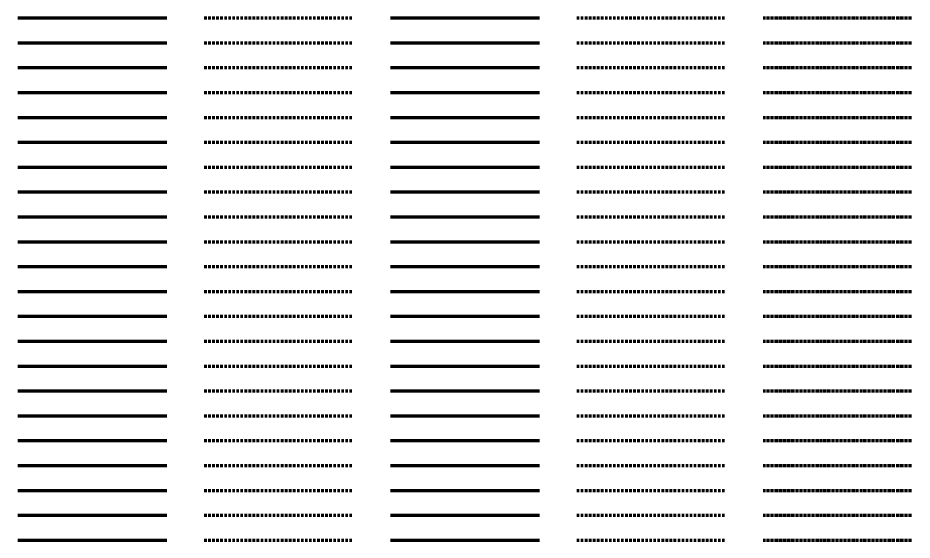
# Model space of a CAD drawing. Header units: metres. Extents: x -170 to 2070, y -13 to 14380.
# Drawn here: x 150 to 870, y 900 to 1320 of the extents above; entities that cross this region are included whole.
import ezdxf

# ---------------------------------------------------------------- set-up
doc = ezdxf.new("R2010")
doc.units = ezdxf.units.M
doc.linetypes.add('KL-SO', pattern=[3.25, 2, -1.25])
doc.linetypes.add('KL-VERLATEN-SO', pattern=[3.25, 2, -0.5, 0.25, -0.5])
for name, color, linetype, lineweight in [('B-OI-KL-ET_HS_MANTELBUIS_PVC_180-G', 7, 'Continuous', 70), ('B-OI-KL-ET_HS_MANTELBUIS_PVC_180-VERLATEN-G', 7, 'KL-VERLATEN-SO', 70), ('B-OI-KL-ET_HS_MANTELBUIS_PVC_200-G', 7, 'Continuous', 70), ('B-OI-KL-ET_HS_MANTELBUIS_PVC_200-VERLATEN-G', 7, 'KL-VERLATEN-SO', 70), ('B-OI-KL-ET_HS_MANTELBUIS_PVC_225-G', 7, 'Continuous', 70), ('B-OI-KL-ET_HS_MANTELBUIS_PVC_225-VERLATEN-G', 7, 'KL-VERLATEN-SO', 70), ('B-OI-KL-ET_HS_MANTELBUIS_PVC_250-G', 7, 'Continuous', 70), ('B-OI-KL-ET_HS_MANTELBUIS_PVC_250-VERLATEN-G', 7, 'KL-VERLATEN-SO', 70), ('B-OI-KL-ET_HS_MANTELBUIS_PVC_280-G', 7, 'Continuous', 70), ('B-OI-KL-ET_HS_MANTELBUIS_PVC_280-VERLATEN-G', 7, 'KL-VERLATEN-SO', 70), ('B-OI-KL-ET_HS_MANTELBUIS_PVC_300-G', 7, 'Continuous', 70), ('B-OI-KL-ET_HS_MANTELBUIS_PVC_300-VERLATEN-G', 7, 'KL-VERLATEN-SO', 70), ('B-OI-KL-ET_HS_MANTELBUIS_PVC_315-G', 7, 'Continuous', 70), ('B-OI-KL-ET_HS_MANTELBUIS_PVC_315-VERLATEN-G', 7, 'KL-VERLATEN-SO', 70), ('B-OI-KL-ET_HS_MANTELBUIS_PVC_400-G', 7, 'Continuous', 70), ('B-OI-KL-ET_HS_MANTELBUIS_PVC_400-VERLATEN-G', 7, 'KL-VERLATEN-SO', 70), ('B-OI-KL-ET_HS_MANTELBUIS_PVC_50-G', 7, 'Continuous', 70), ('B-OI-KL-ET_HS_MANTELBUIS_PVC_50-VERLATEN-G', 7, 'KL-VERLATEN-SO', 70), ('B-OI-KL-ET_HS_MANTELBUIS_PVC_500-G', 7, 'Continuous', 70), ('B-OI-KL-ET_HS_MANTELBUIS_PVC_500-VERLATEN-G', 7, 'KL-VERLATEN-SO', 70), ('B-OI-KL-ET_HS_MANTELBUIS_PVC_63-G', 7, 'Continuous', 70), ('B-OI-KL-ET_HS_MANTELBUIS_PVC_63-VERLATEN-G', 7, 'KL-VERLATEN-SO', 70), ('B-OI-KL-ET_HS_MANTELBUIS_PVC_75-G', 7, 'Continuous', 70), ('B-OI-KL-ET_HS_MANTELBUIS_PVC_75-VERLATEN-G', 7, 'KL-VERLATEN-SO', 70), ('B-OI-KL-ET_HS_MANTELBUIS_PVC_80-G', 7, 'Continuous', 70), ('B-OI-KL-ET_HS_MANTELBUIS_PVC_80-VERLATEN-G', 7, 'KL-VERLATEN-SO', 70), ('B-OI-KL-ET_HS_MANTELBUIS_PVC_90-G', 7, 'Continuous', 70), ('B-OI-KL-ET_HS_MANTELBUIS_PVC_90-VERLATEN-G', 7, 'KL-VERLATEN-SO', 70), ('B-OI-KL-ET_HS_MANTELBUIS_ST-G', 7, 'Continuous', 70), ('B-OI-KL-ET_HS_MANTELBUIS_ST-VERLATEN-G', 7, 'KL-VERLATEN-SO', 70), ('B-OI-KL-ET_HS_MANTELBUIS_ST_100-G', 7, 'Continuous', 70), ('B-OI-KL-ET_HS_MANTELBUIS_ST_100-VERLATEN-G', 7, 'KL-VERLATEN-SO', 70), ('B-OI-KL-ET_HS_MANTELBUIS_ST_107-G', 7, 'Continuous', 70), ('B-OI-KL-ET_HS_MANTELBUIS_ST_107-VERLATEN-G', 7, 'KL-VERLATEN-SO', 70), ('B-OI-KL-ET_HS_MANTELBUIS_ST_108-G', 7, 'Continuous', 70), ('B-OI-KL-ET_HS_MANTELBUIS_ST_108-VERLATEN-G', 7, 'KL-VERLATEN-SO', 70), ('B-OI-KL-ET_HS_MANTELBUIS_ST_110-G', 7, 'Continuous', 70), ('B-OI-KL-ET_HS_MANTELBUIS_ST_110-VERLATEN-G', 7, 'KL-VERLATEN-SO', 70), ('B-OI-KL-ET_HS_MANTELBUIS_ST_114.3-G', 7, 'Continuous', 70), ('B-OI-KL-ET_HS_MANTELBUIS_ST_114.3-VERLATEN-G', 7, 'KL-VERLATEN-SO', 70), ('B-OI-KL-ET_HS_MANTELBUIS_ST_120-G', 7, 'Continuous', 70), ('B-OI-KL-ET_HS_MANTELBUIS_ST_120-VERLATEN-G', 7, 'KL-VERLATEN-SO', 70), ('B-OI-KL-ET_HS_MANTELBUIS_ST_125-G', 7, 'Continuous', 70), ('B-OI-KL-ET_HS_MANTELBUIS_ST_125-VERLATEN-G', 7, 'KL-VERLATEN-SO', 70), ('N-OI-KL-ET_HS_MANTELBUIS_PVC_180-G', 10, 'KL-SO', 70), ('N-OI-KL-ET_HS_MANTELBUIS_PVC_200-G', 10, 'KL-SO', 70), ('N-OI-KL-ET_HS_MANTELBUIS_PVC_225-G', 10, 'KL-SO', 70), ('N-OI-KL-ET_HS_MANTELBUIS_PVC_250-G', 10, 'KL-SO', 70), ('N-OI-KL-ET_HS_MANTELBUIS_PVC_280-G', 10, 'KL-SO', 70), ('N-OI-KL-ET_HS_MANTELBUIS_PVC_300-G', 10, 'KL-SO', 70), ('N-OI-KL-ET_HS_MANTELBUIS_PVC_315-G', 10, 'KL-SO', 70), ('N-OI-KL-ET_HS_MANTELBUIS_PVC_400-G', 10, 'KL-SO', 70), ('N-OI-KL-ET_HS_MANTELBUIS_PVC_50-G', 10, 'KL-SO', 70), ('N-OI-KL-ET_HS_MANTELBUIS_PVC_500-G', 10, 'KL-SO', 70), ('N-OI-KL-ET_HS_MANTELBUIS_PVC_63-G', 10, 'KL-SO', 70), ('N-OI-KL-ET_HS_MANTELBUIS_PVC_75-G', 10, 'KL-SO', 70), ('N-OI-KL-ET_HS_MANTELBUIS_PVC_80-G', 10, 'KL-SO', 70), ('N-OI-KL-ET_HS_MANTELBUIS_PVC_90-G', 10, 'KL-SO', 70), ('N-OI-KL-ET_HS_MANTELBUIS_ST-G', 10, 'KL-SO', 70), ('N-OI-KL-ET_HS_MANTELBUIS_ST_100-G', 10, 'KL-SO', 70), ('N-OI-KL-ET_HS_MANTELBUIS_ST_107-G', 10, 'KL-SO', 70), ('N-OI-KL-ET_HS_MANTELBUIS_ST_108-G', 10, 'KL-SO', 70), ('N-OI-KL-ET_HS_MANTELBUIS_ST_110-G', 10, 'KL-SO', 70), ('N-OI-KL-ET_HS_MANTELBUIS_ST_114.3-G', 10, 'KL-SO', 70), ('N-OI-KL-ET_HS_MANTELBUIS_ST_120-G', 10, 'KL-SO', 70), ('N-OI-KL-ET_HS_MANTELBUIS_ST_125-G', 10, 'KL-SO', 70), ('R-OI-KL-ET_HS_MANTELBUIS_PVC_180-G', 10, 'KL-SO', 70), ('R-OI-KL-ET_HS_MANTELBUIS_PVC_200-G', 10, 'KL-SO', 70), ('R-OI-KL-ET_HS_MANTELBUIS_PVC_225-G', 10, 'KL-SO', 70), ('R-OI-KL-ET_HS_MANTELBUIS_PVC_250-G', 10, 'KL-SO', 70), ('R-OI-KL-ET_HS_MANTELBUIS_PVC_280-G', 10, 'KL-SO', 70), ('R-OI-KL-ET_HS_MANTELBUIS_PVC_300-G', 10, 'KL-SO', 70), ('R-OI-KL-ET_HS_MANTELBUIS_PVC_315-G', 10, 'KL-SO', 70), ('R-OI-KL-ET_HS_MANTELBUIS_PVC_400-G', 10, 'KL-SO', 70), ('R-OI-KL-ET_HS_MANTELBUIS_PVC_50-G', 10, 'KL-SO', 70), ('R-OI-KL-ET_HS_MANTELBUIS_PVC_500-G', 10, 'KL-SO', 70), ('R-OI-KL-ET_HS_MANTELBUIS_PVC_63-G', 10, 'KL-SO', 70), ('R-OI-KL-ET_HS_MANTELBUIS_PVC_75-G', 10, 'KL-SO', 70), ('R-OI-KL-ET_HS_MANTELBUIS_PVC_80-G', 10, 'KL-SO', 70), ('R-OI-KL-ET_HS_MANTELBUIS_PVC_90-G', 10, 'KL-SO', 70), ('R-OI-KL-ET_HS_MANTELBUIS_ST-G', 10, 'KL-SO', 70), ('R-OI-KL-ET_HS_MANTELBUIS_ST_100-G', 10, 'KL-SO', 70), ('R-OI-KL-ET_HS_MANTELBUIS_ST_107-G', 10, 'KL-SO', 70), ('R-OI-KL-ET_HS_MANTELBUIS_ST_108-G', 10, 'KL-SO', 70), ('R-OI-KL-ET_HS_MANTELBUIS_ST_110-G', 10, 'KL-SO', 70), ('R-OI-KL-ET_HS_MANTELBUIS_ST_114.3-G', 10, 'KL-SO', 70), ('R-OI-KL-ET_HS_MANTELBUIS_ST_120-G', 10, 'KL-SO', 70), ('R-OI-KL-ET_HS_MANTELBUIS_ST_125-G', 10, 'KL-SO', 70), ('V-OI-KL-ET_HS_MANTELBUIS_PVC_180-G', 7, 'V-KL-SO', 70), ('V-OI-KL-ET_HS_MANTELBUIS_PVC_200-G', 7, 'V-KL-SO', 70), ('V-OI-KL-ET_HS_MANTELBUIS_PVC_225-G', 7, 'V-KL-SO', 70), ('V-OI-KL-ET_HS_MANTELBUIS_PVC_250-G', 7, 'V-KL-SO', 70), ('V-OI-KL-ET_HS_MANTELBUIS_PVC_280-G', 7, 'V-KL-SO', 70), ('V-OI-KL-ET_HS_MANTELBUIS_PVC_300-G', 7, 'V-KL-SO', 70), ('V-OI-KL-ET_HS_MANTELBUIS_PVC_315-G', 7, 'V-KL-SO', 70), ('V-OI-KL-ET_HS_MANTELBUIS_PVC_400-G', 7, 'V-KL-SO', 70), ('V-OI-KL-ET_HS_MANTELBUIS_PVC_50-G', 7, 'V-KL-SO', 70), ('V-OI-KL-ET_HS_MANTELBUIS_PVC_500-G', 7, 'V-KL-SO', 70), ('V-OI-KL-ET_HS_MANTELBUIS_PVC_63-G', 7, 'V-KL-SO', 70), ('V-OI-KL-ET_HS_MANTELBUIS_PVC_75-G', 7, 'V-KL-SO', 70), ('V-OI-KL-ET_HS_MANTELBUIS_PVC_80-G', 7, 'V-KL-SO', 70), ('V-OI-KL-ET_HS_MANTELBUIS_PVC_90-G', 7, 'V-KL-SO', 70), ('V-OI-KL-ET_HS_MANTELBUIS_ST-G', 7, 'V-KL-SO', 70), ('V-OI-KL-ET_HS_MANTELBUIS_ST_100-G', 7, 'V-KL-SO', 70), ('V-OI-KL-ET_HS_MANTELBUIS_ST_107-G', 7, 'V-KL-SO', 70), ('V-OI-KL-ET_HS_MANTELBUIS_ST_108-G', 7, 'V-KL-SO', 70), ('V-OI-KL-ET_HS_MANTELBUIS_ST_110-G', 7, 'V-KL-SO', 70), ('V-OI-KL-ET_HS_MANTELBUIS_ST_114.3-G', 7, 'V-KL-SO', 70), ('V-OI-KL-ET_HS_MANTELBUIS_ST_120-G', 7, 'V-KL-SO', 70), ('V-OI-KL-ET_HS_MANTELBUIS_ST_125-G', 7, 'V-KL-SO', 70)]:
    doc.layers.add(name, color=color, linetype=linetype, lineweight=lineweight)
doc.linetypes.add('V-KL-SO', pattern='A,2,[24,nlcs.shx,S=0.75,R=0,X=0,Y=0],2', length=4)

msp = doc.modelspace()

# ---------------------------------------------------------------- linework, layer by layer
at = {"layer": 'B-OI-KL-ET_HS_MANTELBUIS_PVC_180-G'}
msp.add_line((150, 900), (270, 900), dxfattribs=at)
at = {"layer": 'B-OI-KL-ET_HS_MANTELBUIS_PVC_180-VERLATEN-G'}
msp.add_line((750, 900), (870, 900), dxfattribs=at)
at = {"layer": 'B-OI-KL-ET_HS_MANTELBUIS_PVC_200-G'}
msp.add_line((150, 920), (270, 920), dxfattribs=at)
at = {"layer": 'B-OI-KL-ET_HS_MANTELBUIS_PVC_200-VERLATEN-G'}
msp.add_line((750, 920), (870, 920), dxfattribs=at)
at = {"layer": 'B-OI-KL-ET_HS_MANTELBUIS_PVC_225-G'}
msp.add_line((150, 940), (270, 940), dxfattribs=at)
at = {"layer": 'B-OI-KL-ET_HS_MANTELBUIS_PVC_225-VERLATEN-G'}
msp.add_line((750, 940), (870, 940), dxfattribs=at)
at = {"layer": 'B-OI-KL-ET_HS_MANTELBUIS_PVC_250-G'}
msp.add_line((150, 960), (270, 960), dxfattribs=at)
at = {"layer": 'B-OI-KL-ET_HS_MANTELBUIS_PVC_250-VERLATEN-G'}
msp.add_line((750, 960), (870, 960), dxfattribs=at)
at = {"layer": 'B-OI-KL-ET_HS_MANTELBUIS_PVC_280-G'}
msp.add_line((150, 980), (270, 980), dxfattribs=at)
at = {"layer": 'B-OI-KL-ET_HS_MANTELBUIS_PVC_280-VERLATEN-G'}
msp.add_line((750, 980), (870, 980), dxfattribs=at)
at = {"layer": 'B-OI-KL-ET_HS_MANTELBUIS_PVC_300-G'}
msp.add_line((150, 1000), (270, 1000), dxfattribs=at)
at = {"layer": 'B-OI-KL-ET_HS_MANTELBUIS_PVC_300-VERLATEN-G'}
msp.add_line((750, 1000), (870, 1000), dxfattribs=at)
at = {"layer": 'B-OI-KL-ET_HS_MANTELBUIS_PVC_315-G'}
msp.add_line((150, 1020), (270, 1020), dxfattribs=at)
at = {"layer": 'B-OI-KL-ET_HS_MANTELBUIS_PVC_315-VERLATEN-G'}
msp.add_line((750, 1020), (870, 1020), dxfattribs=at)
at = {"layer": 'B-OI-KL-ET_HS_MANTELBUIS_PVC_400-G'}
msp.add_line((150, 1040), (270, 1040), dxfattribs=at)
at = {"layer": 'B-OI-KL-ET_HS_MANTELBUIS_PVC_400-VERLATEN-G'}
msp.add_line((750, 1040), (870, 1040), dxfattribs=at)
at = {"layer": 'B-OI-KL-ET_HS_MANTELBUIS_PVC_50-G'}
msp.add_line((150, 1060), (270, 1060), dxfattribs=at)
at = {"layer": 'B-OI-KL-ET_HS_MANTELBUIS_PVC_50-VERLATEN-G'}
msp.add_line((750, 1060), (870, 1060), dxfattribs=at)
at = {"layer": 'B-OI-KL-ET_HS_MANTELBUIS_PVC_500-G'}
msp.add_line((150, 1080), (270, 1080), dxfattribs=at)
at = {"layer": 'B-OI-KL-ET_HS_MANTELBUIS_PVC_500-VERLATEN-G'}
msp.add_line((750, 1080), (870, 1080), dxfattribs=at)
at = {"layer": 'B-OI-KL-ET_HS_MANTELBUIS_PVC_63-G'}
msp.add_line((150, 1100), (270, 1100), dxfattribs=at)
at = {"layer": 'B-OI-KL-ET_HS_MANTELBUIS_PVC_63-VERLATEN-G'}
msp.add_line((750, 1100), (870, 1100), dxfattribs=at)
at = {"layer": 'B-OI-KL-ET_HS_MANTELBUIS_PVC_75-G'}
msp.add_line((150, 1120), (270, 1120), dxfattribs=at)
at = {"layer": 'B-OI-KL-ET_HS_MANTELBUIS_PVC_75-VERLATEN-G'}
msp.add_line((750, 1120), (870, 1120), dxfattribs=at)
at = {"layer": 'B-OI-KL-ET_HS_MANTELBUIS_PVC_80-G'}
msp.add_line((150, 1140), (270, 1140), dxfattribs=at)
at = {"layer": 'B-OI-KL-ET_HS_MANTELBUIS_PVC_80-VERLATEN-G'}
msp.add_line((750, 1140), (870, 1140), dxfattribs=at)
at = {"layer": 'B-OI-KL-ET_HS_MANTELBUIS_PVC_90-G'}
msp.add_line((150, 1160), (270, 1160), dxfattribs=at)
at = {"layer": 'B-OI-KL-ET_HS_MANTELBUIS_PVC_90-VERLATEN-G'}
msp.add_line((750, 1160), (870, 1160), dxfattribs=at)
at = {"layer": 'B-OI-KL-ET_HS_MANTELBUIS_ST-G'}
msp.add_line((150, 1180), (270, 1180), dxfattribs=at)
at = {"layer": 'B-OI-KL-ET_HS_MANTELBUIS_ST-VERLATEN-G'}
msp.add_line((750, 1180), (870, 1180), dxfattribs=at)
at = {"layer": 'B-OI-KL-ET_HS_MANTELBUIS_ST_100-G'}
msp.add_line((150, 1200), (270, 1200), dxfattribs=at)
at = {"layer": 'B-OI-KL-ET_HS_MANTELBUIS_ST_100-VERLATEN-G'}
msp.add_line((750, 1200), (870, 1200), dxfattribs=at)
at = {"layer": 'B-OI-KL-ET_HS_MANTELBUIS_ST_107-G'}
msp.add_line((150, 1220), (270, 1220), dxfattribs=at)
at = {"layer": 'B-OI-KL-ET_HS_MANTELBUIS_ST_107-VERLATEN-G'}
msp.add_line((750, 1220), (870, 1220), dxfattribs=at)
at = {"layer": 'B-OI-KL-ET_HS_MANTELBUIS_ST_108-G'}
msp.add_line((150, 1240), (270, 1240), dxfattribs=at)
at = {"layer": 'B-OI-KL-ET_HS_MANTELBUIS_ST_108-VERLATEN-G'}
msp.add_line((750, 1240), (870, 1240), dxfattribs=at)
at = {"layer": 'B-OI-KL-ET_HS_MANTELBUIS_ST_110-G'}
msp.add_line((150, 1260), (270, 1260), dxfattribs=at)
at = {"layer": 'B-OI-KL-ET_HS_MANTELBUIS_ST_110-VERLATEN-G'}
msp.add_line((750, 1260), (870, 1260), dxfattribs=at)
at = {"layer": 'B-OI-KL-ET_HS_MANTELBUIS_ST_114.3-G'}
msp.add_line((150, 1280), (270, 1280), dxfattribs=at)
at = {"layer": 'B-OI-KL-ET_HS_MANTELBUIS_ST_114.3-VERLATEN-G'}
msp.add_line((750, 1280), (870, 1280), dxfattribs=at)
at = {"layer": 'B-OI-KL-ET_HS_MANTELBUIS_ST_120-G'}
msp.add_line((150, 1300), (270, 1300), dxfattribs=at)
at = {"layer": 'B-OI-KL-ET_HS_MANTELBUIS_ST_120-VERLATEN-G'}
msp.add_line((750, 1300), (870, 1300), dxfattribs=at)
at = {"layer": 'B-OI-KL-ET_HS_MANTELBUIS_ST_125-G'}
msp.add_line((150, 1320), (270, 1320), dxfattribs=at)
at = {"layer": 'B-OI-KL-ET_HS_MANTELBUIS_ST_125-VERLATEN-G'}
msp.add_line((750, 1320), (870, 1320), dxfattribs=at)
at = {"layer": 'N-OI-KL-ET_HS_MANTELBUIS_PVC_180-G'}
msp.add_line((300, 900), (420, 900), dxfattribs=at)
at = {"layer": 'N-OI-KL-ET_HS_MANTELBUIS_PVC_200-G'}
msp.add_line((300, 920), (420, 920), dxfattribs=at)
at = {"layer": 'N-OI-KL-ET_HS_MANTELBUIS_PVC_225-G'}
msp.add_line((300, 940), (420, 940), dxfattribs=at)
at = {"layer": 'N-OI-KL-ET_HS_MANTELBUIS_PVC_250-G'}
msp.add_line((300, 960), (420, 960), dxfattribs=at)
at = {"layer": 'N-OI-KL-ET_HS_MANTELBUIS_PVC_280-G'}
msp.add_line((300, 980), (420, 980), dxfattribs=at)
at = {"layer": 'N-OI-KL-ET_HS_MANTELBUIS_PVC_300-G'}
msp.add_line((300, 1000), (420, 1000), dxfattribs=at)
at = {"layer": 'N-OI-KL-ET_HS_MANTELBUIS_PVC_315-G'}
msp.add_line((300, 1020), (420, 1020), dxfattribs=at)
at = {"layer": 'N-OI-KL-ET_HS_MANTELBUIS_PVC_400-G'}
msp.add_line((300, 1040), (420, 1040), dxfattribs=at)
at = {"layer": 'N-OI-KL-ET_HS_MANTELBUIS_PVC_50-G'}
msp.add_line((300, 1060), (420, 1060), dxfattribs=at)
at = {"layer": 'N-OI-KL-ET_HS_MANTELBUIS_PVC_500-G'}
msp.add_line((300, 1080), (420, 1080), dxfattribs=at)
at = {"layer": 'N-OI-KL-ET_HS_MANTELBUIS_PVC_63-G'}
msp.add_line((300, 1100), (420, 1100), dxfattribs=at)
at = {"layer": 'N-OI-KL-ET_HS_MANTELBUIS_PVC_75-G'}
msp.add_line((300, 1120), (420, 1120), dxfattribs=at)
at = {"layer": 'N-OI-KL-ET_HS_MANTELBUIS_PVC_80-G'}
msp.add_line((300, 1140), (420, 1140), dxfattribs=at)
at = {"layer": 'N-OI-KL-ET_HS_MANTELBUIS_PVC_90-G'}
msp.add_line((300, 1160), (420, 1160), dxfattribs=at)
at = {"layer": 'N-OI-KL-ET_HS_MANTELBUIS_ST-G'}
msp.add_line((300, 1180), (420, 1180), dxfattribs=at)
at = {"layer": 'N-OI-KL-ET_HS_MANTELBUIS_ST_100-G'}
msp.add_line((300, 1200), (420, 1200), dxfattribs=at)
at = {"layer": 'N-OI-KL-ET_HS_MANTELBUIS_ST_107-G'}
msp.add_line((300, 1220), (420, 1220), dxfattribs=at)
at = {"layer": 'N-OI-KL-ET_HS_MANTELBUIS_ST_108-G'}
msp.add_line((300, 1240), (420, 1240), dxfattribs=at)
at = {"layer": 'N-OI-KL-ET_HS_MANTELBUIS_ST_110-G'}
msp.add_line((300, 1260), (420, 1260), dxfattribs=at)
at = {"layer": 'N-OI-KL-ET_HS_MANTELBUIS_ST_114.3-G'}
msp.add_line((300, 1280), (420, 1280), dxfattribs=at)
at = {"layer": 'N-OI-KL-ET_HS_MANTELBUIS_ST_120-G'}
msp.add_line((300, 1300), (420, 1300), dxfattribs=at)
at = {"layer": 'N-OI-KL-ET_HS_MANTELBUIS_ST_125-G'}
msp.add_line((300, 1320), (420, 1320), dxfattribs=at)
at = {"layer": 'R-OI-KL-ET_HS_MANTELBUIS_PVC_180-G'}
msp.add_line((600, 900), (720, 900), dxfattribs=at)
at = {"layer": 'R-OI-KL-ET_HS_MANTELBUIS_PVC_200-G'}
msp.add_line((600, 920), (720, 920), dxfattribs=at)
at = {"layer": 'R-OI-KL-ET_HS_MANTELBUIS_PVC_225-G'}
msp.add_line((600, 940), (720, 940), dxfattribs=at)
at = {"layer": 'R-OI-KL-ET_HS_MANTELBUIS_PVC_250-G'}
msp.add_line((600, 960), (720, 960), dxfattribs=at)
at = {"layer": 'R-OI-KL-ET_HS_MANTELBUIS_PVC_280-G'}
msp.add_line((600, 980), (720, 980), dxfattribs=at)
at = {"layer": 'R-OI-KL-ET_HS_MANTELBUIS_PVC_300-G'}
msp.add_line((600, 1000), (720, 1000), dxfattribs=at)
at = {"layer": 'R-OI-KL-ET_HS_MANTELBUIS_PVC_315-G'}
msp.add_line((600, 1020), (720, 1020), dxfattribs=at)
at = {"layer": 'R-OI-KL-ET_HS_MANTELBUIS_PVC_400-G'}
msp.add_line((600, 1040), (720, 1040), dxfattribs=at)
at = {"layer": 'R-OI-KL-ET_HS_MANTELBUIS_PVC_50-G'}
msp.add_line((600, 1060), (720, 1060), dxfattribs=at)
at = {"layer": 'R-OI-KL-ET_HS_MANTELBUIS_PVC_500-G'}
msp.add_line((600, 1080), (720, 1080), dxfattribs=at)
at = {"layer": 'R-OI-KL-ET_HS_MANTELBUIS_PVC_63-G'}
msp.add_line((600, 1100), (720, 1100), dxfattribs=at)
at = {"layer": 'R-OI-KL-ET_HS_MANTELBUIS_PVC_75-G'}
msp.add_line((600, 1120), (720, 1120), dxfattribs=at)
at = {"layer": 'R-OI-KL-ET_HS_MANTELBUIS_PVC_80-G'}
msp.add_line((600, 1140), (720, 1140), dxfattribs=at)
at = {"layer": 'R-OI-KL-ET_HS_MANTELBUIS_PVC_90-G'}
msp.add_line((600, 1160), (720, 1160), dxfattribs=at)
at = {"layer": 'R-OI-KL-ET_HS_MANTELBUIS_ST-G'}
msp.add_line((600, 1180), (720, 1180), dxfattribs=at)
at = {"layer": 'R-OI-KL-ET_HS_MANTELBUIS_ST_100-G'}
msp.add_line((600, 1200), (720, 1200), dxfattribs=at)
at = {"layer": 'R-OI-KL-ET_HS_MANTELBUIS_ST_107-G'}
msp.add_line((600, 1220), (720, 1220), dxfattribs=at)
at = {"layer": 'R-OI-KL-ET_HS_MANTELBUIS_ST_108-G'}
msp.add_line((600, 1240), (720, 1240), dxfattribs=at)
at = {"layer": 'R-OI-KL-ET_HS_MANTELBUIS_ST_110-G'}
msp.add_line((600, 1260), (720, 1260), dxfattribs=at)
at = {"layer": 'R-OI-KL-ET_HS_MANTELBUIS_ST_114.3-G'}
msp.add_line((600, 1280), (720, 1280), dxfattribs=at)
at = {"layer": 'R-OI-KL-ET_HS_MANTELBUIS_ST_120-G'}
msp.add_line((600, 1300), (720, 1300), dxfattribs=at)
at = {"layer": 'R-OI-KL-ET_HS_MANTELBUIS_ST_125-G'}
msp.add_line((600, 1320), (720, 1320), dxfattribs=at)
at = {"layer": 'V-OI-KL-ET_HS_MANTELBUIS_PVC_180-G'}
msp.add_line((450, 900), (570, 900), dxfattribs=at)
at = {"layer": 'V-OI-KL-ET_HS_MANTELBUIS_PVC_200-G'}
msp.add_line((450, 920), (570, 920), dxfattribs=at)
at = {"layer": 'V-OI-KL-ET_HS_MANTELBUIS_PVC_225-G'}
msp.add_line((450, 940), (570, 940), dxfattribs=at)
at = {"layer": 'V-OI-KL-ET_HS_MANTELBUIS_PVC_250-G'}
msp.add_line((450, 960), (570, 960), dxfattribs=at)
at = {"layer": 'V-OI-KL-ET_HS_MANTELBUIS_PVC_280-G'}
msp.add_line((450, 980), (570, 980), dxfattribs=at)
at = {"layer": 'V-OI-KL-ET_HS_MANTELBUIS_PVC_300-G'}
msp.add_line((450, 1000), (570, 1000), dxfattribs=at)
at = {"layer": 'V-OI-KL-ET_HS_MANTELBUIS_PVC_315-G'}
msp.add_line((450, 1020), (570, 1020), dxfattribs=at)
at = {"layer": 'V-OI-KL-ET_HS_MANTELBUIS_PVC_400-G'}
msp.add_line((450, 1040), (570, 1040), dxfattribs=at)
at = {"layer": 'V-OI-KL-ET_HS_MANTELBUIS_PVC_50-G'}
msp.add_line((450, 1060), (570, 1060), dxfattribs=at)
at = {"layer": 'V-OI-KL-ET_HS_MANTELBUIS_PVC_500-G'}
msp.add_line((450, 1080), (570, 1080), dxfattribs=at)
at = {"layer": 'V-OI-KL-ET_HS_MANTELBUIS_PVC_63-G'}
msp.add_line((450, 1100), (570, 1100), dxfattribs=at)
at = {"layer": 'V-OI-KL-ET_HS_MANTELBUIS_PVC_75-G'}
msp.add_line((450, 1120), (570, 1120), dxfattribs=at)
at = {"layer": 'V-OI-KL-ET_HS_MANTELBUIS_PVC_80-G'}
msp.add_line((450, 1140), (570, 1140), dxfattribs=at)
at = {"layer": 'V-OI-KL-ET_HS_MANTELBUIS_PVC_90-G'}
msp.add_line((450, 1160), (570, 1160), dxfattribs=at)
at = {"layer": 'V-OI-KL-ET_HS_MANTELBUIS_ST-G'}
msp.add_line((450, 1180), (570, 1180), dxfattribs=at)
at = {"layer": 'V-OI-KL-ET_HS_MANTELBUIS_ST_100-G'}
msp.add_line((450, 1200), (570, 1200), dxfattribs=at)
at = {"layer": 'V-OI-KL-ET_HS_MANTELBUIS_ST_107-G'}
msp.add_line((450, 1220), (570, 1220), dxfattribs=at)
at = {"layer": 'V-OI-KL-ET_HS_MANTELBUIS_ST_108-G'}
msp.add_line((450, 1240), (570, 1240), dxfattribs=at)
at = {"layer": 'V-OI-KL-ET_HS_MANTELBUIS_ST_110-G'}
msp.add_line((450, 1260), (570, 1260), dxfattribs=at)
at = {"layer": 'V-OI-KL-ET_HS_MANTELBUIS_ST_114.3-G'}
msp.add_line((450, 1280), (570, 1280), dxfattribs=at)
at = {"layer": 'V-OI-KL-ET_HS_MANTELBUIS_ST_120-G'}
msp.add_line((450, 1300), (570, 1300), dxfattribs=at)
at = {"layer": 'V-OI-KL-ET_HS_MANTELBUIS_ST_125-G'}
msp.add_line((450, 1320), (570, 1320), dxfattribs=at)

doc.saveas('drawing.dxf')
